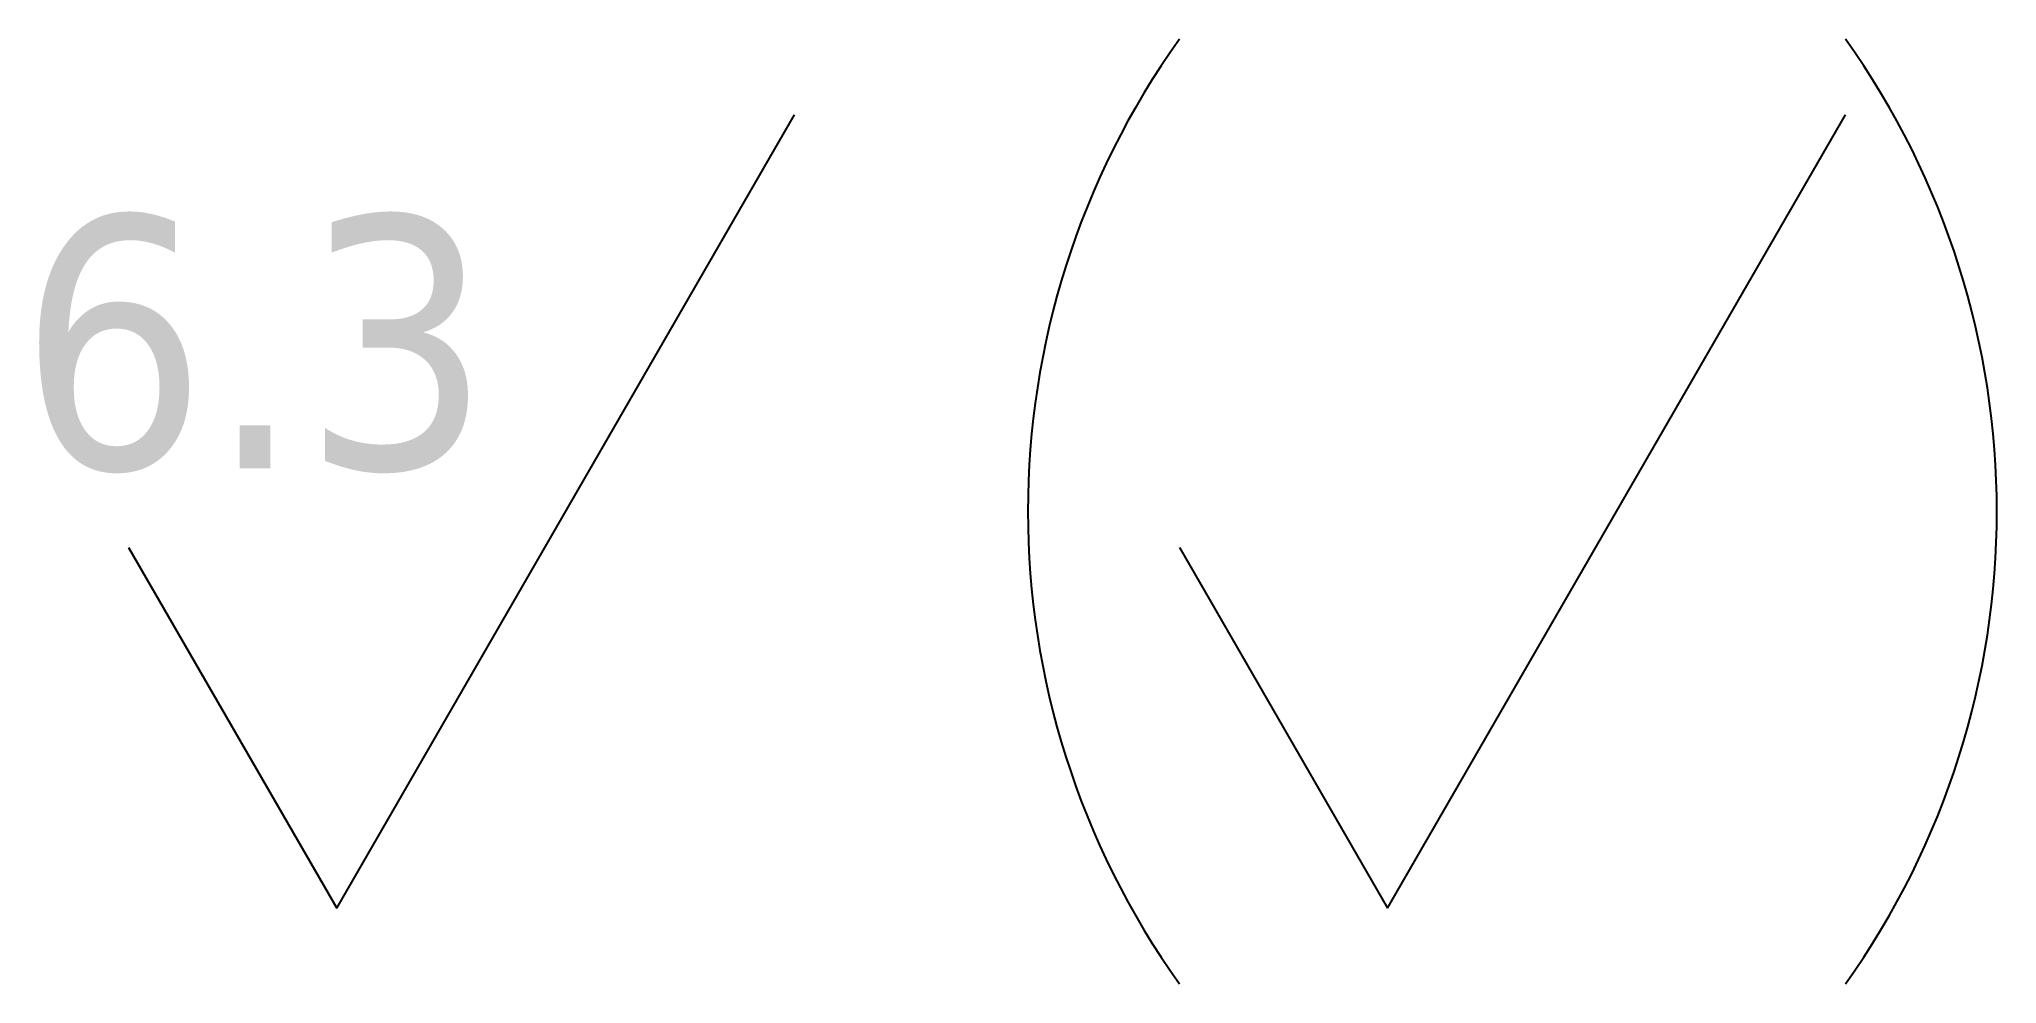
# Paper-space layout 'Sheet' of a CAD drawing. Header units: millimetres. Extents: x 73 to 400, y 98 to 280.
# Drawn here: x 372.45 to 399.61, y 266.58 to 279.68 of the extents above.
import ezdxf

# ---------------------------------------------------------------- set-up
doc = ezdxf.new("R2010")
doc.units = ezdxf.units.MM
doc.layers.add('Symbol (ISO)', color=7, linetype='Continuous', lineweight=25)

psp = doc.layouts.new('Sheet')

# ---------------------------------------------------------------- linework, layer by layer
at = {"layer": 'Symbol (ISO)'}
for p, q in [((376.581, 267.631), (382.932, 278.631)), ((391.155, 267.631), (397.506, 278.631)), ((373.694, 272.631), (376.581, 267.631)), ((388.268, 272.631), (391.155, 267.631))]:
    psp.add_line(p, q, dxfattribs=at)
for centre, start, end in [((397.433, 273.131), 144.4472, 215.5528), ((388.341, 273.131), 324.4472, 35.5528)]:
    psp.add_arc(centre, 11.265, start, end, dxfattribs=at)

# ---------------------------------------------------------------- texts
at = {"layer": 'Symbol (ISO)', "insert": (372.166, 277.228), "char_height": 3.5, "attachment_point": 1}
psp.add_mtext('\\fTahoma|b0|i0;\\W1.;6.3', dxfattribs=at)

doc.saveas('drawing.dxf')
